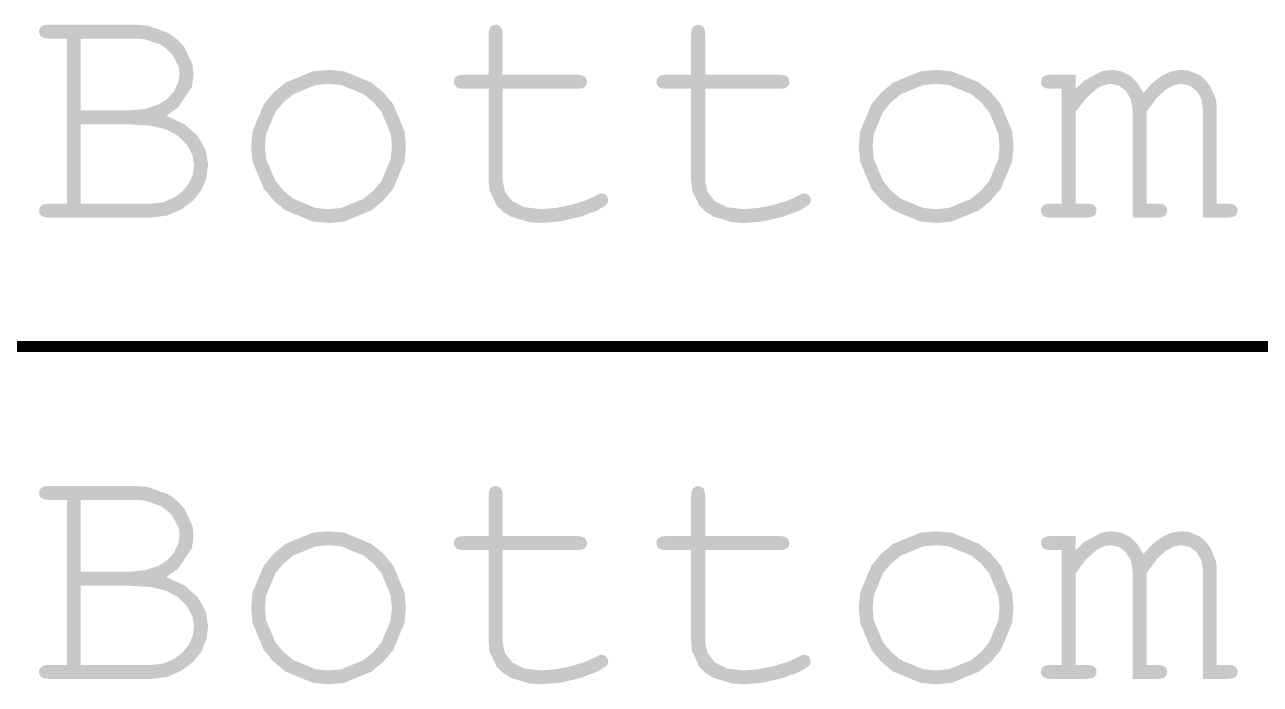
# Model space of a CAD drawing. Extents: x 0 to 13284, y 0 to 3969.
# Drawn here: x 11699.4 to 12131.8, y 3202.8 to 3433.6 of the extents above; entities that cross this region are included whole.
import ezdxf

# ---------------------------------------------------------------- set-up
doc = ezdxf.new("R2010")
doc.units = 0
doc.layers.add('DRILL_SYMBOLS', color=255, linetype='CONTINUOUS')

msp = doc.modelspace()

# ---------------------------------------------------------------- hatches: boundary and pattern name
at = {"layer": 'DRILL_SYMBOLS'}
for points in [[(11714.178228, 3370.993583), (11743.532756, 3370.993583), (11747.901339, 3371.512638), (11751.66437, 3373.069764), (11754.706535, 3375.391024), (11756.912441, 3378.20248), (11758.253307, 3381.316693), (11758.700236, 3384.546299), (11758.058661, 3388.179567), (11756.133898, 3391.69748), (11753.070118, 3394.739646), (11749.011535, 3396.945551), (11743.590433, 3398.286417), (11736.439252, 3398.733346), (11719.022598, 3398.733346), (11719.022598, 3370.993583), (11714.178228, 3370.993583), (11714.178228, 3428.779961), (11707.661417, 3428.779961), (11706.176378, 3428.945748), (11705.181535, 3429.443189), (11704.619252, 3430.214528), (11704.431811, 3431.202126), (11704.619252, 3432.189764), (11705.181535, 3432.961102), (11706.176378, 3433.458504), (11707.661417, 3433.624331), (11738.111693, 3433.624331), (11742.427992, 3433.29811), (11749.795472, 3430.688504), (11752.846654, 3428.405079), (11755.33189, 3425.681929), (11758.172205, 3419.554409), (11758.527244, 3416.15), (11757.93252, 3411.922008), (11753.174646, 3404.741969), (11749.011535, 3401.789921), (11746.18563, 3405.653858), (11749.314291, 3407.629094), (11751.66437, 3410.325236), (11753.135, 3413.41063), (11753.625197, 3416.553701), (11753.358465, 3418.786654), (11751.224646, 3422.982205), (11749.357559, 3424.944843), (11747.061535, 3426.622717), (11741.49626, 3428.540276), (11738.227047, 3428.779961), (11719.022598, 3428.779961), (11719.022598, 3403.635394), (11736.150866, 3403.635394), (11741.398937, 3404.14), (11746.18563, 3405.653858), (11749.011535, 3401.789921), (11755.557165, 3398.632441), (11760.08437, 3394.581024), (11762.722795, 3389.852008), (11763.602283, 3384.661614), (11763.025591, 3380.026339), (11761.295433, 3375.809134), (11758.375866, 3372.096575), (11754.230748, 3368.975118), (11749.263819, 3366.855709), (11743.87878, 3366.149252), (11707.661417, 3366.149252), (11706.176378, 3366.322244), (11705.181535, 3366.841299), (11704.619252, 3367.619843), (11704.431811, 3368.571417), (11704.619252, 3369.559016), (11705.181535, 3370.330394), (11706.176378, 3370.827795), (11707.661417, 3370.993583)], [(11866.660394, 3416.092323), (11892.958386, 3416.092323), (11894.443386, 3415.919331), (11895.438228, 3415.400276), (11896.000512, 3414.607283), (11896.187953, 3413.61248), (11896.000512, 3412.660906), (11895.438228, 3411.882362), (11894.443386, 3411.363307), (11892.958386, 3411.190276), (11866.660394, 3411.190276), (11866.660394, 3378.952205), (11867.503819, 3375.088228), (11870.034134, 3371.916339), (11874.193661, 3369.796929), (11879.924724, 3369.090472), (11885.028622, 3369.45811), (11890.536181, 3370.561063), (11895.61122, 3372.125394), (11899.41752, 3373.877165), (11900.47, 3374.439449), (11901.320669, 3374.62689), (11902.185748, 3374.446654), (11902.935472, 3373.905984), (11903.454488, 3373.120197), (11903.62752, 3372.204685), (11903.440079, 3371.368465), (11902.877795, 3370.589882), (11899.713071, 3368.607441), (11893.909921, 3366.466417), (11886.938937, 3364.80185), (11880.270748, 3364.247008), (11876.248189, 3364.49563), (11869.500669, 3366.484843), (11866.775748, 3368.225394), (11864.58063, 3370.388071), (11862.071929, 3375.751457), (11861.758346, 3378.952205), (11861.758346, 3411.190276), (11852.819331, 3411.190276), (11851.334331, 3411.363307), (11850.339488, 3411.882362), (11849.777205, 3412.675315), (11849.589764, 3413.670157), (11849.777205, 3414.621732), (11850.339488, 3415.400276), (11851.334331, 3415.919331), (11852.819331, 3416.092323), (11861.758346, 3416.092323), (11861.758346, 3430.394724), (11861.931378, 3431.879764), (11862.450394, 3432.874606), (11863.228976, 3433.43689), (11864.180551, 3433.624331), (11865.175354, 3433.43689), (11865.968346, 3432.874606), (11866.487362, 3431.879764), (11866.660394, 3430.394724)], [(11937.538071, 3416.092323), (11963.836063, 3416.092323), (11965.321063, 3415.919331), (11966.315906, 3415.400276), (11966.878189, 3414.607283), (11967.06563, 3413.61248), (11966.878189, 3412.660906), (11966.315906, 3411.882362), (11965.321063, 3411.363307), (11963.836063, 3411.190276), (11937.538071, 3411.190276), (11937.538071, 3378.952205), (11938.381496, 3375.088228), (11940.911811, 3371.916339), (11945.071339, 3369.796929), (11950.802402, 3369.090472), (11955.906299, 3369.45811), (11961.413858, 3370.561063), (11966.488898, 3372.125394), (11970.295197, 3373.877165), (11971.347677, 3374.439449), (11972.198346, 3374.62689), (11973.063425, 3374.446654), (11973.81315, 3373.905984), (11974.332165, 3373.120197), (11974.505197, 3372.204685), (11974.317756, 3371.368465), (11973.755472, 3370.589882), (11970.590748, 3368.607441), (11964.787598, 3366.466417), (11957.816614, 3364.80185), (11951.148425, 3364.247008), (11947.125866, 3364.49563), (11940.378346, 3366.484843), (11937.653386, 3368.225394), (11935.458307, 3370.388071), (11932.949606, 3375.751457), (11932.636024, 3378.952205), (11932.636024, 3411.190276), (11923.697008, 3411.190276), (11922.212008, 3411.363307), (11921.217165, 3411.882362), (11920.654882, 3412.675315), (11920.467441, 3413.670157), (11920.654882, 3414.621732), (11921.217165, 3415.400276), (11922.212008, 3415.919331), (11923.697008, 3416.092323), (11932.636024, 3416.092323), (11932.636024, 3430.394724), (11932.809055, 3431.879764), (11933.328071, 3432.874606), (11934.106654, 3433.43689), (11935.058228, 3433.624331), (11936.053031, 3433.43689), (11936.846024, 3432.874606), (11937.365039, 3431.879764), (11937.538071, 3430.394724)], [(11832.80752, 3391.005433), (11832.31189, 3385.670866), (11828.347008, 3376.212835), (11827.905472, 3391.005433), (11827.499961, 3395.392047), (11824.255984, 3403.14878), (11821.41748, 3406.518937), (11818.002283, 3409.319606), (11810.144606, 3412.520315), (11805.702126, 3412.920433), (11801.259646, 3412.518543), (11793.401969, 3409.303386), (11789.986772, 3406.490118), (11787.148268, 3403.110945), (11783.904291, 3395.368622), (11783.49878, 3391.005433), (11783.904291, 3386.665709), (11787.148268, 3378.937795), (11789.986772, 3375.549606), (11793.401969, 3372.72374), (11801.259646, 3369.494134), (11805.702126, 3369.090472), (11810.144606, 3369.492362), (11818.002283, 3372.70752), (11821.41748, 3375.520787), (11824.255984, 3378.899921), (11827.499961, 3386.642283), (11827.905472, 3391.005433), (11828.347008, 3376.212835), (11824.877756, 3372.089331), (11820.709213, 3368.658307), (11811.150236, 3364.737126), (11805.759803, 3364.247008), (11800.320709, 3364.738937), (11790.718465, 3368.674528), (11786.555354, 3372.118189), (11783.098701, 3376.250669), (11779.148228, 3385.694291), (11778.654409, 3391.005433), (11779.148228, 3396.341811), (11783.098701, 3405.814291), (11786.555354, 3409.950354), (11790.718465, 3413.394409), (11800.320709, 3417.330472), (11805.759803, 3417.82248), (11811.150236, 3417.332244), (11820.709213, 3413.41063), (11824.877756, 3409.979213), (11828.347008, 3405.852126), (11832.31189, 3396.365236)], [(12045.440512, 3391.005433), (12044.944921, 3385.670866), (12040.980039, 3376.212835), (12040.538504, 3391.005433), (12040.132992, 3395.392047), (12036.889016, 3403.14878), (12034.050512, 3406.518937), (12030.635315, 3409.319606), (12022.777638, 3412.520315), (12018.335157, 3412.920433), (12013.892677, 3412.518543), (12006.035, 3409.303386), (12002.619803, 3406.490118), (11999.781299, 3403.110945), (11996.537323, 3395.368622), (11996.131811, 3391.005433), (11996.537323, 3386.665709), (11999.781299, 3378.937795), (12002.619803, 3375.549606), (12006.035, 3372.72374), (12013.892677, 3369.494134), (12018.335157, 3369.090472), (12022.777638, 3369.492362), (12030.635315, 3372.70752), (12034.050512, 3375.520787), (12036.889016, 3378.899921), (12040.132992, 3386.642283), (12040.538504, 3391.005433), (12040.980039, 3376.212835), (12037.510748, 3372.089331), (12033.342244, 3368.658307), (12023.783268, 3364.737126), (12018.392835, 3364.247008), (12012.95374, 3364.738937), (12003.351496, 3368.674528), (11999.188386, 3372.118189), (11995.731732, 3376.250669), (11991.78126, 3385.694291), (11991.287441, 3391.005433), (11991.78126, 3396.341811), (11995.731732, 3405.814291), (11999.188386, 3409.950354), (12003.351496, 3413.394409), (12012.95374, 3417.330472), (12018.392835, 3417.82248), (12023.783268, 3417.332244), (12033.342244, 3413.41063), (12037.510748, 3409.979213), (12040.980039, 3405.852126), (12044.944921, 3396.365236)], [(12067.18252, 3416.092323), (12067.18252, 3411.190276), (12070.271496, 3414.09185), (12076.471142, 3417.407953), (12079.581772, 3417.82248), (12083.099685, 3417.325039), (12086.15626, 3415.832795), (12088.751457, 3413.331339), (12090.885276, 3409.806181), (12094.136496, 3413.331339), (12097.430945, 3415.832795), (12100.754252, 3417.325039), (12104.091969, 3417.82248), (12106.582598, 3417.609803), (12110.76378, 3415.908504), (12112.454252, 3414.419882), (12114.245669, 3412.177913), (12116.292992, 3407.39122), (12116.548898, 3404.846496), (12116.548898, 3370.993583), (12120.643543, 3370.993583), (12122.128543, 3370.827795), (12123.123386, 3370.330394), (12123.685669, 3369.559016), (12123.87311, 3368.571417), (12123.685669, 3367.619843), (12123.123386, 3366.841299), (12122.128543, 3366.322244), (12120.643543, 3366.149252), (12111.704528, 3366.149252), (12111.704528, 3404.385118), (12111.142244, 3407.758858), (12109.455354, 3410.498228), (12107.033189, 3412.314882), (12104.264961, 3412.920433), (12101.54, 3412.423031), (12098.670866, 3410.930787), (12095.527795, 3407.982362), (12091.981024, 3403.116339), (12091.981024, 3370.993583), (12096.017992, 3370.993583), (12097.503031, 3370.827795), (12098.497874, 3370.330394), (12099.060157, 3369.559016), (12099.247598, 3368.571417), (12099.060157, 3367.619843), (12098.497874, 3366.841299), (12097.503031, 3366.322244), (12096.017992, 3366.149252), (12087.079016, 3366.149252), (12087.079016, 3404.039094), (12086.509488, 3407.564213), (12084.800984, 3410.411732), (12082.386024, 3412.293268), (12079.697126, 3412.920433), (12077.116339, 3412.502323), (12074.564409, 3411.247953), (12070.959961, 3408.032795), (12067.18252, 3403.116339), (12067.18252, 3370.993583), (12071.277126, 3370.993583), (12072.762165, 3370.827795), (12073.757008, 3370.330394), (12074.319291, 3369.559016), (12074.506732, 3368.571417), (12074.319291, 3367.619843), (12073.757008, 3366.841299), (12072.762165, 3366.322244), (12071.277126, 3366.149252), (12058.243504, 3366.149252), (12056.758465, 3366.322244), (12055.763622, 3366.841299), (12055.201339, 3367.619843), (12055.013937, 3368.571417), (12055.201339, 3369.559016), (12055.763622, 3370.330394), (12056.758465, 3370.827795), (12058.243504, 3370.993583), (12062.33815, 3370.993583), (12062.33815, 3411.190276), (12058.243504, 3411.190276), (12056.758465, 3411.363307), (12055.763622, 3411.882362), (12055.201339, 3412.675315), (12055.013937, 3413.670157), (12055.201339, 3414.621732), (12055.763622, 3415.400276), (12056.758465, 3415.919331), (12058.243504, 3416.092323)], [(11714.178228, 3209.57626), (11743.532756, 3209.57626), (11747.901339, 3210.095315), (11751.66437, 3211.652441), (11754.706535, 3213.973701), (11756.912441, 3216.785157), (11758.253307, 3219.89937), (11758.700236, 3223.128976), (11758.058661, 3226.762244), (11756.133898, 3230.280157), (11753.070118, 3233.322323), (11749.011535, 3235.528228), (11743.590433, 3236.869094), (11736.439252, 3237.316024), (11719.022598, 3237.316024), (11719.022598, 3209.57626), (11714.178228, 3209.57626), (11714.178228, 3267.362638), (11707.661417, 3267.362638), (11706.176378, 3267.528425), (11705.181535, 3268.025866), (11704.619252, 3268.797205), (11704.431811, 3269.784803), (11704.619252, 3270.772441), (11705.181535, 3271.54378), (11706.176378, 3272.041181), (11707.661417, 3272.207008), (11738.111693, 3272.207008), (11742.427992, 3271.880787), (11749.795472, 3269.271181), (11752.846654, 3266.987756), (11755.33189, 3264.264606), (11758.172205, 3258.137087), (11758.527244, 3254.732677), (11757.93252, 3250.504685), (11753.174646, 3243.324646), (11749.011535, 3240.372598), (11746.18563, 3244.236535), (11749.314291, 3246.211772), (11751.66437, 3248.907913), (11753.135, 3251.993307), (11753.625197, 3255.136378), (11753.358465, 3257.369331), (11751.224646, 3261.564882), (11749.357559, 3263.52752), (11747.061535, 3265.205394), (11741.49626, 3267.122953), (11738.227047, 3267.362638), (11719.022598, 3267.362638), (11719.022598, 3242.218071), (11736.150866, 3242.218071), (11741.398937, 3242.722677), (11746.18563, 3244.236535), (11749.011535, 3240.372598), (11755.557165, 3237.215118), (11760.08437, 3233.163701), (11762.722795, 3228.434685), (11763.602283, 3223.244291), (11763.025591, 3218.609016), (11761.295433, 3214.391811), (11758.375866, 3210.679252), (11754.230748, 3207.557795), (11749.263819, 3205.438386), (11743.87878, 3204.731929), (11707.661417, 3204.731929), (11706.176378, 3204.904921), (11705.181535, 3205.423976), (11704.619252, 3206.20252), (11704.431811, 3207.154094), (11704.619252, 3208.141693), (11705.181535, 3208.913071), (11706.176378, 3209.410472), (11707.661417, 3209.57626)], [(11866.660394, 3254.675), (11892.958386, 3254.675), (11894.443386, 3254.502008), (11895.438228, 3253.982953), (11896.000512, 3253.189961), (11896.187953, 3252.195157), (11896.000512, 3251.243583), (11895.438228, 3250.465039), (11894.443386, 3249.945984), (11892.958386, 3249.772953), (11866.660394, 3249.772953), (11866.660394, 3217.534882), (11867.503819, 3213.670906), (11870.034134, 3210.499016), (11874.193661, 3208.379606), (11879.924724, 3207.67315), (11885.028622, 3208.040787), (11890.536181, 3209.14374), (11895.61122, 3210.708071), (11899.41752, 3212.459843), (11900.47, 3213.022126), (11901.320669, 3213.209567), (11902.185748, 3213.029331), (11902.935472, 3212.488661), (11903.454488, 3211.702874), (11903.62752, 3210.787362), (11903.440079, 3209.951142), (11902.877795, 3209.172559), (11899.713071, 3207.190118), (11893.909921, 3205.049094), (11886.938937, 3203.384528), (11880.270748, 3202.829685), (11876.248189, 3203.078307), (11869.500669, 3205.06752), (11866.775748, 3206.808071), (11864.58063, 3208.970748), (11862.071929, 3214.334134), (11861.758346, 3217.534882), (11861.758346, 3249.772953), (11852.819331, 3249.772953), (11851.334331, 3249.945984), (11850.339488, 3250.465039), (11849.777205, 3251.257992), (11849.589764, 3252.252835), (11849.777205, 3253.204409), (11850.339488, 3253.982953), (11851.334331, 3254.502008), (11852.819331, 3254.675), (11861.758346, 3254.675), (11861.758346, 3268.977402), (11861.931378, 3270.462441), (11862.450394, 3271.457283), (11863.228976, 3272.019567), (11864.180551, 3272.207008), (11865.175354, 3272.019567), (11865.968346, 3271.457283), (11866.487362, 3270.462441), (11866.660394, 3268.977402)], [(11937.538071, 3254.675), (11963.836063, 3254.675), (11965.321063, 3254.502008), (11966.315906, 3253.982953), (11966.878189, 3253.189961), (11967.06563, 3252.195157), (11966.878189, 3251.243583), (11966.315906, 3250.465039), (11965.321063, 3249.945984), (11963.836063, 3249.772953), (11937.538071, 3249.772953), (11937.538071, 3217.534882), (11938.381496, 3213.670906), (11940.911811, 3210.499016), (11945.071339, 3208.379606), (11950.802402, 3207.67315), (11955.906299, 3208.040787), (11961.413858, 3209.14374), (11966.488898, 3210.708071), (11970.295197, 3212.459843), (11971.347677, 3213.022126), (11972.198346, 3213.209567), (11973.063425, 3213.029331), (11973.81315, 3212.488661), (11974.332165, 3211.702874), (11974.505197, 3210.787362), (11974.317756, 3209.951142), (11973.755472, 3209.172559), (11970.590748, 3207.190118), (11964.787598, 3205.049094), (11957.816614, 3203.384528), (11951.148425, 3202.829685), (11947.125866, 3203.078307), (11940.378346, 3205.06752), (11937.653386, 3206.808071), (11935.458307, 3208.970748), (11932.949606, 3214.334134), (11932.636024, 3217.534882), (11932.636024, 3249.772953), (11923.697008, 3249.772953), (11922.212008, 3249.945984), (11921.217165, 3250.465039), (11920.654882, 3251.257992), (11920.467441, 3252.252835), (11920.654882, 3253.204409), (11921.217165, 3253.982953), (11922.212008, 3254.502008), (11923.697008, 3254.675), (11932.636024, 3254.675), (11932.636024, 3268.977402), (11932.809055, 3270.462441), (11933.328071, 3271.457283), (11934.106654, 3272.019567), (11935.058228, 3272.207008), (11936.053031, 3272.019567), (11936.846024, 3271.457283), (11937.365039, 3270.462441), (11937.538071, 3268.977402)], [(11832.80752, 3229.58811), (11832.31189, 3224.253543), (11828.347008, 3214.795512), (11827.905472, 3229.58811), (11827.499961, 3233.974724), (11824.255984, 3241.731457), (11821.41748, 3245.101614), (11818.002283, 3247.902283), (11810.144606, 3251.102992), (11805.702126, 3251.50311), (11801.259646, 3251.10122), (11793.401969, 3247.886063), (11789.986772, 3245.072795), (11787.148268, 3241.693622), (11783.904291, 3233.951299), (11783.49878, 3229.58811), (11783.904291, 3225.248386), (11787.148268, 3217.520472), (11789.986772, 3214.132283), (11793.401969, 3211.306417), (11801.259646, 3208.076811), (11805.702126, 3207.67315), (11810.144606, 3208.075039), (11818.002283, 3211.290197), (11821.41748, 3214.103465), (11824.255984, 3217.482598), (11827.499961, 3225.224961), (11827.905472, 3229.58811), (11828.347008, 3214.795512), (11824.877756, 3210.672008), (11820.709213, 3207.240984), (11811.150236, 3203.319803), (11805.759803, 3202.829685), (11800.320709, 3203.321614), (11790.718465, 3207.257205), (11786.555354, 3210.700866), (11783.098701, 3214.833346), (11779.148228, 3224.276969), (11778.654409, 3229.58811), (11779.148228, 3234.924488), (11783.098701, 3244.396969), (11786.555354, 3248.533031), (11790.718465, 3251.977087), (11800.320709, 3255.91315), (11805.759803, 3256.405157), (11811.150236, 3255.914921), (11820.709213, 3251.993307), (11824.877756, 3248.56189), (11828.347008, 3244.434803), (11832.31189, 3234.947913)], [(12045.440512, 3229.58811), (12044.944921, 3224.253543), (12040.980039, 3214.795512), (12040.538504, 3229.58811), (12040.132992, 3233.974724), (12036.889016, 3241.731457), (12034.050512, 3245.101614), (12030.635315, 3247.902283), (12022.777638, 3251.102992), (12018.335157, 3251.50311), (12013.892677, 3251.10122), (12006.035, 3247.886063), (12002.619803, 3245.072795), (11999.781299, 3241.693622), (11996.537323, 3233.951299), (11996.131811, 3229.58811), (11996.537323, 3225.248386), (11999.781299, 3217.520472), (12002.619803, 3214.132283), (12006.035, 3211.306417), (12013.892677, 3208.076811), (12018.335157, 3207.67315), (12022.777638, 3208.075039), (12030.635315, 3211.290197), (12034.050512, 3214.103465), (12036.889016, 3217.482598), (12040.132992, 3225.224961), (12040.538504, 3229.58811), (12040.980039, 3214.795512), (12037.510748, 3210.672008), (12033.342244, 3207.240984), (12023.783268, 3203.319803), (12018.392835, 3202.829685), (12012.95374, 3203.321614), (12003.351496, 3207.257205), (11999.188386, 3210.700866), (11995.731732, 3214.833346), (11991.78126, 3224.276969), (11991.287441, 3229.58811), (11991.78126, 3234.924488), (11995.731732, 3244.396969), (11999.188386, 3248.533031), (12003.351496, 3251.977087), (12012.95374, 3255.91315), (12018.392835, 3256.405157), (12023.783268, 3255.914921), (12033.342244, 3251.993307), (12037.510748, 3248.56189), (12040.980039, 3244.434803), (12044.944921, 3234.947913)], [(12067.18252, 3254.675), (12067.18252, 3249.772953), (12070.271496, 3252.674528), (12076.471142, 3255.99063), (12079.581772, 3256.405157), (12083.099685, 3255.907717), (12086.15626, 3254.415472), (12088.751457, 3251.914016), (12090.885276, 3248.388858), (12094.136496, 3251.914016), (12097.430945, 3254.415472), (12100.754252, 3255.907717), (12104.091969, 3256.405157), (12106.582598, 3256.19248), (12110.76378, 3254.491181), (12112.454252, 3253.002559), (12114.245669, 3250.760591), (12116.292992, 3245.973898), (12116.548898, 3243.429173), (12116.548898, 3209.57626), (12120.643543, 3209.57626), (12122.128543, 3209.410472), (12123.123386, 3208.913071), (12123.685669, 3208.141693), (12123.87311, 3207.154094), (12123.685669, 3206.20252), (12123.123386, 3205.423976), (12122.128543, 3204.904921), (12120.643543, 3204.731929), (12111.704528, 3204.731929), (12111.704528, 3242.967795), (12111.142244, 3246.341535), (12109.455354, 3249.080906), (12107.033189, 3250.897559), (12104.264961, 3251.50311), (12101.54, 3251.005709), (12098.670866, 3249.513465), (12095.527795, 3246.565039), (12091.981024, 3241.699016), (12091.981024, 3209.57626), (12096.017992, 3209.57626), (12097.503031, 3209.410472), (12098.497874, 3208.913071), (12099.060157, 3208.141693), (12099.247598, 3207.154094), (12099.060157, 3206.20252), (12098.497874, 3205.423976), (12097.503031, 3204.904921), (12096.017992, 3204.731929), (12087.079016, 3204.731929), (12087.079016, 3242.621772), (12086.509488, 3246.14689), (12084.800984, 3248.994409), (12082.386024, 3250.875945), (12079.697126, 3251.50311), (12077.116339, 3251.085), (12074.564409, 3249.83063), (12070.959961, 3246.615472), (12067.18252, 3241.699016), (12067.18252, 3209.57626), (12071.277126, 3209.57626), (12072.762165, 3209.410472), (12073.757008, 3208.913071), (12074.319291, 3208.141693), (12074.506732, 3207.154094), (12074.319291, 3206.20252), (12073.757008, 3205.423976), (12072.762165, 3204.904921), (12071.277126, 3204.731929), (12058.243504, 3204.731929), (12056.758465, 3204.904921), (12055.763622, 3205.423976), (12055.201339, 3206.20252), (12055.013937, 3207.154094), (12055.201339, 3208.141693), (12055.763622, 3208.913071), (12056.758465, 3209.410472), (12058.243504, 3209.57626), (12062.33815, 3209.57626), (12062.33815, 3249.772953), (12058.243504, 3249.772953), (12056.758465, 3249.945984), (12055.763622, 3250.465039), (12055.201339, 3251.257992), (12055.013937, 3252.252835), (12055.201339, 3253.204409), (12055.763622, 3253.982953), (12056.758465, 3254.502008), (12058.243504, 3254.675)]]:
    msp.add_hatch(color=7, dxfattribs=at).paths.add_polyline_path(points)

# ---------------------------------------------------------------- linework, layer by layer
at = {"layer": 'DRILL_SYMBOLS', "color": 7}
for points, const_width in [([(11714.178228, 3370.993583), (11743.532756, 3370.993583), (11747.901339, 3371.512638), (11751.66437, 3373.069764), (11754.706535, 3375.391024), (11756.912441, 3378.20248), (11758.253307, 3381.316693), (11758.700236, 3384.546299), (11758.058661, 3388.179567), (11756.133898, 3391.69748), (11753.070118, 3394.739646), (11749.011535, 3396.945551), (11743.590433, 3398.286417), (11736.439252, 3398.733346), (11719.022598, 3398.733346), (11719.022598, 3370.993583), (11714.178228, 3370.993583), (11714.178228, 3428.779961), (11707.661417, 3428.779961), (11706.176378, 3428.945748), (11705.181535, 3429.443189), (11704.619252, 3430.214528), (11704.431811, 3431.202126), (11704.619252, 3432.189764), (11705.181535, 3432.961102), (11706.176378, 3433.458504), (11707.661417, 3433.624331), (11738.111693, 3433.624331), (11742.427992, 3433.29811), (11749.795472, 3430.688504), (11752.846654, 3428.405079), (11755.33189, 3425.681929), (11758.172205, 3419.554409), (11758.527244, 3416.15), (11757.93252, 3411.922008), (11753.174646, 3404.741969), (11749.011535, 3401.789921), (11746.18563, 3405.653858), (11749.314291, 3407.629094), (11751.66437, 3410.325236), (11753.135, 3413.41063), (11753.625197, 3416.553701), (11753.358465, 3418.786654), (11751.224646, 3422.982205), (11749.357559, 3424.944843), (11747.061535, 3426.622717), (11741.49626, 3428.540276), (11738.227047, 3428.779961), (11719.022598, 3428.779961), (11719.022598, 3403.635394), (11736.150866, 3403.635394), (11741.398937, 3404.14), (11746.18563, 3405.653858), (11749.011535, 3401.789921), (11755.557165, 3398.632441), (11760.08437, 3394.581024), (11762.722795, 3389.852008), (11763.602283, 3384.661614), (11763.025591, 3380.026339), (11761.295433, 3375.809134), (11758.375866, 3372.096575), (11754.230748, 3368.975118), (11749.263819, 3366.855709), (11743.87878, 3366.149252), (11707.661417, 3366.149252), (11706.176378, 3366.322244), (11705.181535, 3366.841299), (11704.619252, 3367.619843), (11704.431811, 3368.571417), (11704.619252, 3369.559016), (11705.181535, 3370.330394), (11706.176378, 3370.827795), (11707.661417, 3370.993583), (11714.178228, 3370.993583)], 0.000039), ([(11866.660394, 3416.092323), (11892.958386, 3416.092323), (11894.443386, 3415.919331), (11895.438228, 3415.400276), (11896.000512, 3414.607283), (11896.187953, 3413.61248), (11896.000512, 3412.660906), (11895.438228, 3411.882362), (11894.443386, 3411.363307), (11892.958386, 3411.190276), (11866.660394, 3411.190276), (11866.660394, 3378.952205), (11867.503819, 3375.088228), (11870.034134, 3371.916339), (11874.193661, 3369.796929), (11879.924724, 3369.090472), (11885.028622, 3369.45811), (11890.536181, 3370.561063), (11895.61122, 3372.125394), (11899.41752, 3373.877165), (11900.47, 3374.439449), (11901.320669, 3374.62689), (11902.185748, 3374.446654), (11902.935472, 3373.905984), (11903.454488, 3373.120197), (11903.62752, 3372.204685), (11903.440079, 3371.368465), (11902.877795, 3370.589882), (11899.713071, 3368.607441), (11893.909921, 3366.466417), (11886.938937, 3364.80185), (11880.270748, 3364.247008), (11876.248189, 3364.49563), (11869.500669, 3366.484843), (11866.775748, 3368.225394), (11864.58063, 3370.388071), (11862.071929, 3375.751457), (11861.758346, 3378.952205), (11861.758346, 3411.190276), (11852.819331, 3411.190276), (11851.334331, 3411.363307), (11850.339488, 3411.882362), (11849.777205, 3412.675315), (11849.589764, 3413.670157), (11849.777205, 3414.621732), (11850.339488, 3415.400276), (11851.334331, 3415.919331), (11852.819331, 3416.092323), (11861.758346, 3416.092323), (11861.758346, 3430.394724), (11861.931378, 3431.879764), (11862.450394, 3432.874606), (11863.228976, 3433.43689), (11864.180551, 3433.624331), (11865.175354, 3433.43689), (11865.968346, 3432.874606), (11866.487362, 3431.879764), (11866.660394, 3430.394724), (11866.660394, 3416.092323)], 0.000039), ([(11937.538071, 3416.092323), (11963.836063, 3416.092323), (11965.321063, 3415.919331), (11966.315906, 3415.400276), (11966.878189, 3414.607283), (11967.06563, 3413.61248), (11966.878189, 3412.660906), (11966.315906, 3411.882362), (11965.321063, 3411.363307), (11963.836063, 3411.190276), (11937.538071, 3411.190276), (11937.538071, 3378.952205), (11938.381496, 3375.088228), (11940.911811, 3371.916339), (11945.071339, 3369.796929), (11950.802402, 3369.090472), (11955.906299, 3369.45811), (11961.413858, 3370.561063), (11966.488898, 3372.125394), (11970.295197, 3373.877165), (11971.347677, 3374.439449), (11972.198346, 3374.62689), (11973.063425, 3374.446654), (11973.81315, 3373.905984), (11974.332165, 3373.120197), (11974.505197, 3372.204685), (11974.317756, 3371.368465), (11973.755472, 3370.589882), (11970.590748, 3368.607441), (11964.787598, 3366.466417), (11957.816614, 3364.80185), (11951.148425, 3364.247008), (11947.125866, 3364.49563), (11940.378346, 3366.484843), (11937.653386, 3368.225394), (11935.458307, 3370.388071), (11932.949606, 3375.751457), (11932.636024, 3378.952205), (11932.636024, 3411.190276), (11923.697008, 3411.190276), (11922.212008, 3411.363307), (11921.217165, 3411.882362), (11920.654882, 3412.675315), (11920.467441, 3413.670157), (11920.654882, 3414.621732), (11921.217165, 3415.400276), (11922.212008, 3415.919331), (11923.697008, 3416.092323), (11932.636024, 3416.092323), (11932.636024, 3430.394724), (11932.809055, 3431.879764), (11933.328071, 3432.874606), (11934.106654, 3433.43689), (11935.058228, 3433.624331), (11936.053031, 3433.43689), (11936.846024, 3432.874606), (11937.365039, 3431.879764), (11937.538071, 3430.394724), (11937.538071, 3416.092323)], 0.000039), ([(11832.80752, 3391.005433), (11832.31189, 3385.670866), (11828.347008, 3376.212835), (11827.905472, 3391.005433), (11827.499961, 3395.392047), (11824.255984, 3403.14878), (11821.41748, 3406.518937), (11818.002283, 3409.319606), (11810.144606, 3412.520315), (11805.702126, 3412.920433), (11801.259646, 3412.518543), (11793.401969, 3409.303386), (11789.986772, 3406.490118), (11787.148268, 3403.110945), (11783.904291, 3395.368622), (11783.49878, 3391.005433), (11783.904291, 3386.665709), (11787.148268, 3378.937795), (11789.986772, 3375.549606), (11793.401969, 3372.72374), (11801.259646, 3369.494134), (11805.702126, 3369.090472), (11810.144606, 3369.492362), (11818.002283, 3372.70752), (11821.41748, 3375.520787), (11824.255984, 3378.899921), (11827.499961, 3386.642283), (11827.905472, 3391.005433), (11828.347008, 3376.212835), (11824.877756, 3372.089331), (11820.709213, 3368.658307), (11811.150236, 3364.737126), (11805.759803, 3364.247008), (11800.320709, 3364.738937), (11790.718465, 3368.674528), (11786.555354, 3372.118189), (11783.098701, 3376.250669), (11779.148228, 3385.694291), (11778.654409, 3391.005433), (11779.148228, 3396.341811), (11783.098701, 3405.814291), (11786.555354, 3409.950354), (11790.718465, 3413.394409), (11800.320709, 3417.330472), (11805.759803, 3417.82248), (11811.150236, 3417.332244), (11820.709213, 3413.41063), (11824.877756, 3409.979213), (11828.347008, 3405.852126), (11832.31189, 3396.365236), (11832.80752, 3391.005433)], 0.000039), ([(12045.440512, 3391.005433), (12044.944921, 3385.670866), (12040.980039, 3376.212835), (12040.538504, 3391.005433), (12040.132992, 3395.392047), (12036.889016, 3403.14878), (12034.050512, 3406.518937), (12030.635315, 3409.319606), (12022.777638, 3412.520315), (12018.335157, 3412.920433), (12013.892677, 3412.518543), (12006.035, 3409.303386), (12002.619803, 3406.490118), (11999.781299, 3403.110945), (11996.537323, 3395.368622), (11996.131811, 3391.005433), (11996.537323, 3386.665709), (11999.781299, 3378.937795), (12002.619803, 3375.549606), (12006.035, 3372.72374), (12013.892677, 3369.494134), (12018.335157, 3369.090472), (12022.777638, 3369.492362), (12030.635315, 3372.70752), (12034.050512, 3375.520787), (12036.889016, 3378.899921), (12040.132992, 3386.642283), (12040.538504, 3391.005433), (12040.980039, 3376.212835), (12037.510748, 3372.089331), (12033.342244, 3368.658307), (12023.783268, 3364.737126), (12018.392835, 3364.247008), (12012.95374, 3364.738937), (12003.351496, 3368.674528), (11999.188386, 3372.118189), (11995.731732, 3376.250669), (11991.78126, 3385.694291), (11991.287441, 3391.005433), (11991.78126, 3396.341811), (11995.731732, 3405.814291), (11999.188386, 3409.950354), (12003.351496, 3413.394409), (12012.95374, 3417.330472), (12018.392835, 3417.82248), (12023.783268, 3417.332244), (12033.342244, 3413.41063), (12037.510748, 3409.979213), (12040.980039, 3405.852126), (12044.944921, 3396.365236), (12045.440512, 3391.005433)], 0.000039), ([(12067.18252, 3416.092323), (12067.18252, 3411.190276), (12070.271496, 3414.09185), (12076.471142, 3417.407953), (12079.581772, 3417.82248), (12083.099685, 3417.325039), (12086.15626, 3415.832795), (12088.751457, 3413.331339), (12090.885276, 3409.806181), (12094.136496, 3413.331339), (12097.430945, 3415.832795), (12100.754252, 3417.325039), (12104.091969, 3417.82248), (12106.582598, 3417.609803), (12110.76378, 3415.908504), (12112.454252, 3414.419882), (12114.245669, 3412.177913), (12116.292992, 3407.39122), (12116.548898, 3404.846496), (12116.548898, 3370.993583), (12120.643543, 3370.993583), (12122.128543, 3370.827795), (12123.123386, 3370.330394), (12123.685669, 3369.559016), (12123.87311, 3368.571417), (12123.685669, 3367.619843), (12123.123386, 3366.841299), (12122.128543, 3366.322244), (12120.643543, 3366.149252), (12111.704528, 3366.149252), (12111.704528, 3404.385118), (12111.142244, 3407.758858), (12109.455354, 3410.498228), (12107.033189, 3412.314882), (12104.264961, 3412.920433), (12101.54, 3412.423031), (12098.670866, 3410.930787), (12095.527795, 3407.982362), (12091.981024, 3403.116339), (12091.981024, 3370.993583), (12096.017992, 3370.993583), (12097.503031, 3370.827795), (12098.497874, 3370.330394), (12099.060157, 3369.559016), (12099.247598, 3368.571417), (12099.060157, 3367.619843), (12098.497874, 3366.841299), (12097.503031, 3366.322244), (12096.017992, 3366.149252), (12087.079016, 3366.149252), (12087.079016, 3404.039094), (12086.509488, 3407.564213), (12084.800984, 3410.411732), (12082.386024, 3412.293268), (12079.697126, 3412.920433), (12077.116339, 3412.502323), (12074.564409, 3411.247953), (12070.959961, 3408.032795), (12067.18252, 3403.116339), (12067.18252, 3370.993583), (12071.277126, 3370.993583), (12072.762165, 3370.827795), (12073.757008, 3370.330394), (12074.319291, 3369.559016), (12074.506732, 3368.571417), (12074.319291, 3367.619843), (12073.757008, 3366.841299), (12072.762165, 3366.322244), (12071.277126, 3366.149252), (12058.243504, 3366.149252), (12056.758465, 3366.322244), (12055.763622, 3366.841299), (12055.201339, 3367.619843), (12055.013937, 3368.571417), (12055.201339, 3369.559016), (12055.763622, 3370.330394), (12056.758465, 3370.827795), (12058.243504, 3370.993583), (12062.33815, 3370.993583), (12062.33815, 3411.190276), (12058.243504, 3411.190276), (12056.758465, 3411.363307), (12055.763622, 3411.882362), (12055.201339, 3412.675315), (12055.013937, 3413.670157), (12055.201339, 3414.621732), (12055.763622, 3415.400276), (12056.758465, 3415.919331), (12058.243504, 3416.092323), (12067.18252, 3416.092323)], 0.000039), ([(7116.299213, 3321.023622), (13281.884016, 3321.023622)], 3.937008), ([(11714.178228, 3209.57626), (11743.532756, 3209.57626), (11747.901339, 3210.095315), (11751.66437, 3211.652441), (11754.706535, 3213.973701), (11756.912441, 3216.785157), (11758.253307, 3219.89937), (11758.700236, 3223.128976), (11758.058661, 3226.762244), (11756.133898, 3230.280157), (11753.070118, 3233.322323), (11749.011535, 3235.528228), (11743.590433, 3236.869094), (11736.439252, 3237.316024), (11719.022598, 3237.316024), (11719.022598, 3209.57626), (11714.178228, 3209.57626), (11714.178228, 3267.362638), (11707.661417, 3267.362638), (11706.176378, 3267.528425), (11705.181535, 3268.025866), (11704.619252, 3268.797205), (11704.431811, 3269.784803), (11704.619252, 3270.772441), (11705.181535, 3271.54378), (11706.176378, 3272.041181), (11707.661417, 3272.207008), (11738.111693, 3272.207008), (11742.427992, 3271.880787), (11749.795472, 3269.271181), (11752.846654, 3266.987756), (11755.33189, 3264.264606), (11758.172205, 3258.137087), (11758.527244, 3254.732677), (11757.93252, 3250.504685), (11753.174646, 3243.324646), (11749.011535, 3240.372598), (11746.18563, 3244.236535), (11749.314291, 3246.211772), (11751.66437, 3248.907913), (11753.135, 3251.993307), (11753.625197, 3255.136378), (11753.358465, 3257.369331), (11751.224646, 3261.564882), (11749.357559, 3263.52752), (11747.061535, 3265.205394), (11741.49626, 3267.122953), (11738.227047, 3267.362638), (11719.022598, 3267.362638), (11719.022598, 3242.218071), (11736.150866, 3242.218071), (11741.398937, 3242.722677), (11746.18563, 3244.236535), (11749.011535, 3240.372598), (11755.557165, 3237.215118), (11760.08437, 3233.163701), (11762.722795, 3228.434685), (11763.602283, 3223.244291), (11763.025591, 3218.609016), (11761.295433, 3214.391811), (11758.375866, 3210.679252), (11754.230748, 3207.557795), (11749.263819, 3205.438386), (11743.87878, 3204.731929), (11707.661417, 3204.731929), (11706.176378, 3204.904921), (11705.181535, 3205.423976), (11704.619252, 3206.20252), (11704.431811, 3207.154094), (11704.619252, 3208.141693), (11705.181535, 3208.913071), (11706.176378, 3209.410472), (11707.661417, 3209.57626), (11714.178228, 3209.57626)], 0.000039), ([(11866.660394, 3254.675), (11892.958386, 3254.675), (11894.443386, 3254.502008), (11895.438228, 3253.982953), (11896.000512, 3253.189961), (11896.187953, 3252.195157), (11896.000512, 3251.243583), (11895.438228, 3250.465039), (11894.443386, 3249.945984), (11892.958386, 3249.772953), (11866.660394, 3249.772953), (11866.660394, 3217.534882), (11867.503819, 3213.670906), (11870.034134, 3210.499016), (11874.193661, 3208.379606), (11879.924724, 3207.67315), (11885.028622, 3208.040787), (11890.536181, 3209.14374), (11895.61122, 3210.708071), (11899.41752, 3212.459843), (11900.47, 3213.022126), (11901.320669, 3213.209567), (11902.185748, 3213.029331), (11902.935472, 3212.488661), (11903.454488, 3211.702874), (11903.62752, 3210.787362), (11903.440079, 3209.951142), (11902.877795, 3209.172559), (11899.713071, 3207.190118), (11893.909921, 3205.049094), (11886.938937, 3203.384528), (11880.270748, 3202.829685), (11876.248189, 3203.078307), (11869.500669, 3205.06752), (11866.775748, 3206.808071), (11864.58063, 3208.970748), (11862.071929, 3214.334134), (11861.758346, 3217.534882), (11861.758346, 3249.772953), (11852.819331, 3249.772953), (11851.334331, 3249.945984), (11850.339488, 3250.465039), (11849.777205, 3251.257992), (11849.589764, 3252.252835), (11849.777205, 3253.204409), (11850.339488, 3253.982953), (11851.334331, 3254.502008), (11852.819331, 3254.675), (11861.758346, 3254.675), (11861.758346, 3268.977402), (11861.931378, 3270.462441), (11862.450394, 3271.457283), (11863.228976, 3272.019567), (11864.180551, 3272.207008), (11865.175354, 3272.019567), (11865.968346, 3271.457283), (11866.487362, 3270.462441), (11866.660394, 3268.977402), (11866.660394, 3254.675)], 0.000039), ([(11937.538071, 3254.675), (11963.836063, 3254.675), (11965.321063, 3254.502008), (11966.315906, 3253.982953), (11966.878189, 3253.189961), (11967.06563, 3252.195157), (11966.878189, 3251.243583), (11966.315906, 3250.465039), (11965.321063, 3249.945984), (11963.836063, 3249.772953), (11937.538071, 3249.772953), (11937.538071, 3217.534882), (11938.381496, 3213.670906), (11940.911811, 3210.499016), (11945.071339, 3208.379606), (11950.802402, 3207.67315), (11955.906299, 3208.040787), (11961.413858, 3209.14374), (11966.488898, 3210.708071), (11970.295197, 3212.459843), (11971.347677, 3213.022126), (11972.198346, 3213.209567), (11973.063425, 3213.029331), (11973.81315, 3212.488661), (11974.332165, 3211.702874), (11974.505197, 3210.787362), (11974.317756, 3209.951142), (11973.755472, 3209.172559), (11970.590748, 3207.190118), (11964.787598, 3205.049094), (11957.816614, 3203.384528), (11951.148425, 3202.829685), (11947.125866, 3203.078307), (11940.378346, 3205.06752), (11937.653386, 3206.808071), (11935.458307, 3208.970748), (11932.949606, 3214.334134), (11932.636024, 3217.534882), (11932.636024, 3249.772953), (11923.697008, 3249.772953), (11922.212008, 3249.945984), (11921.217165, 3250.465039), (11920.654882, 3251.257992), (11920.467441, 3252.252835), (11920.654882, 3253.204409), (11921.217165, 3253.982953), (11922.212008, 3254.502008), (11923.697008, 3254.675), (11932.636024, 3254.675), (11932.636024, 3268.977402), (11932.809055, 3270.462441), (11933.328071, 3271.457283), (11934.106654, 3272.019567), (11935.058228, 3272.207008), (11936.053031, 3272.019567), (11936.846024, 3271.457283), (11937.365039, 3270.462441), (11937.538071, 3268.977402), (11937.538071, 3254.675)], 0.000039), ([(11832.80752, 3229.58811), (11832.31189, 3224.253543), (11828.347008, 3214.795512), (11827.905472, 3229.58811), (11827.499961, 3233.974724), (11824.255984, 3241.731457), (11821.41748, 3245.101614), (11818.002283, 3247.902283), (11810.144606, 3251.102992), (11805.702126, 3251.50311), (11801.259646, 3251.10122), (11793.401969, 3247.886063), (11789.986772, 3245.072795), (11787.148268, 3241.693622), (11783.904291, 3233.951299), (11783.49878, 3229.58811), (11783.904291, 3225.248386), (11787.148268, 3217.520472), (11789.986772, 3214.132283), (11793.401969, 3211.306417), (11801.259646, 3208.076811), (11805.702126, 3207.67315), (11810.144606, 3208.075039), (11818.002283, 3211.290197), (11821.41748, 3214.103465), (11824.255984, 3217.482598), (11827.499961, 3225.224961), (11827.905472, 3229.58811), (11828.347008, 3214.795512), (11824.877756, 3210.672008), (11820.709213, 3207.240984), (11811.150236, 3203.319803), (11805.759803, 3202.829685), (11800.320709, 3203.321614), (11790.718465, 3207.257205), (11786.555354, 3210.700866), (11783.098701, 3214.833346), (11779.148228, 3224.276969), (11778.654409, 3229.58811), (11779.148228, 3234.924488), (11783.098701, 3244.396969), (11786.555354, 3248.533031), (11790.718465, 3251.977087), (11800.320709, 3255.91315), (11805.759803, 3256.405157), (11811.150236, 3255.914921), (11820.709213, 3251.993307), (11824.877756, 3248.56189), (11828.347008, 3244.434803), (11832.31189, 3234.947913), (11832.80752, 3229.58811)], 0.000039), ([(12045.440512, 3229.58811), (12044.944921, 3224.253543), (12040.980039, 3214.795512), (12040.538504, 3229.58811), (12040.132992, 3233.974724), (12036.889016, 3241.731457), (12034.050512, 3245.101614), (12030.635315, 3247.902283), (12022.777638, 3251.102992), (12018.335157, 3251.50311), (12013.892677, 3251.10122), (12006.035, 3247.886063), (12002.619803, 3245.072795), (11999.781299, 3241.693622), (11996.537323, 3233.951299), (11996.131811, 3229.58811), (11996.537323, 3225.248386), (11999.781299, 3217.520472), (12002.619803, 3214.132283), (12006.035, 3211.306417), (12013.892677, 3208.076811), (12018.335157, 3207.67315), (12022.777638, 3208.075039), (12030.635315, 3211.290197), (12034.050512, 3214.103465), (12036.889016, 3217.482598), (12040.132992, 3225.224961), (12040.538504, 3229.58811), (12040.980039, 3214.795512), (12037.510748, 3210.672008), (12033.342244, 3207.240984), (12023.783268, 3203.319803), (12018.392835, 3202.829685), (12012.95374, 3203.321614), (12003.351496, 3207.257205), (11999.188386, 3210.700866), (11995.731732, 3214.833346), (11991.78126, 3224.276969), (11991.287441, 3229.58811), (11991.78126, 3234.924488), (11995.731732, 3244.396969), (11999.188386, 3248.533031), (12003.351496, 3251.977087), (12012.95374, 3255.91315), (12018.392835, 3256.405157), (12023.783268, 3255.914921), (12033.342244, 3251.993307), (12037.510748, 3248.56189), (12040.980039, 3244.434803), (12044.944921, 3234.947913), (12045.440512, 3229.58811)], 0.000039), ([(12067.18252, 3254.675), (12067.18252, 3249.772953), (12070.271496, 3252.674528), (12076.471142, 3255.99063), (12079.581772, 3256.405157), (12083.099685, 3255.907717), (12086.15626, 3254.415472), (12088.751457, 3251.914016), (12090.885276, 3248.388858), (12094.136496, 3251.914016), (12097.430945, 3254.415472), (12100.754252, 3255.907717), (12104.091969, 3256.405157), (12106.582598, 3256.19248), (12110.76378, 3254.491181), (12112.454252, 3253.002559), (12114.245669, 3250.760591), (12116.292992, 3245.973898), (12116.548898, 3243.429173), (12116.548898, 3209.57626), (12120.643543, 3209.57626), (12122.128543, 3209.410472), (12123.123386, 3208.913071), (12123.685669, 3208.141693), (12123.87311, 3207.154094), (12123.685669, 3206.20252), (12123.123386, 3205.423976), (12122.128543, 3204.904921), (12120.643543, 3204.731929), (12111.704528, 3204.731929), (12111.704528, 3242.967795), (12111.142244, 3246.341535), (12109.455354, 3249.080906), (12107.033189, 3250.897559), (12104.264961, 3251.50311), (12101.54, 3251.005709), (12098.670866, 3249.513465), (12095.527795, 3246.565039), (12091.981024, 3241.699016), (12091.981024, 3209.57626), (12096.017992, 3209.57626), (12097.503031, 3209.410472), (12098.497874, 3208.913071), (12099.060157, 3208.141693), (12099.247598, 3207.154094), (12099.060157, 3206.20252), (12098.497874, 3205.423976), (12097.503031, 3204.904921), (12096.017992, 3204.731929), (12087.079016, 3204.731929), (12087.079016, 3242.621772), (12086.509488, 3246.14689), (12084.800984, 3248.994409), (12082.386024, 3250.875945), (12079.697126, 3251.50311), (12077.116339, 3251.085), (12074.564409, 3249.83063), (12070.959961, 3246.615472), (12067.18252, 3241.699016), (12067.18252, 3209.57626), (12071.277126, 3209.57626), (12072.762165, 3209.410472), (12073.757008, 3208.913071), (12074.319291, 3208.141693), (12074.506732, 3207.154094), (12074.319291, 3206.20252), (12073.757008, 3205.423976), (12072.762165, 3204.904921), (12071.277126, 3204.731929), (12058.243504, 3204.731929), (12056.758465, 3204.904921), (12055.763622, 3205.423976), (12055.201339, 3206.20252), (12055.013937, 3207.154094), (12055.201339, 3208.141693), (12055.763622, 3208.913071), (12056.758465, 3209.410472), (12058.243504, 3209.57626), (12062.33815, 3209.57626), (12062.33815, 3249.772953), (12058.243504, 3249.772953), (12056.758465, 3249.945984), (12055.763622, 3250.465039), (12055.201339, 3251.257992), (12055.013937, 3252.252835), (12055.201339, 3253.204409), (12055.763622, 3253.982953), (12056.758465, 3254.502008), (12058.243504, 3254.675), (12067.18252, 3254.675)], 0.000039)]:
    msp.add_lwpolyline(points, dxfattribs=dict(at, const_width=const_width))

doc.saveas('drawing.dxf')
